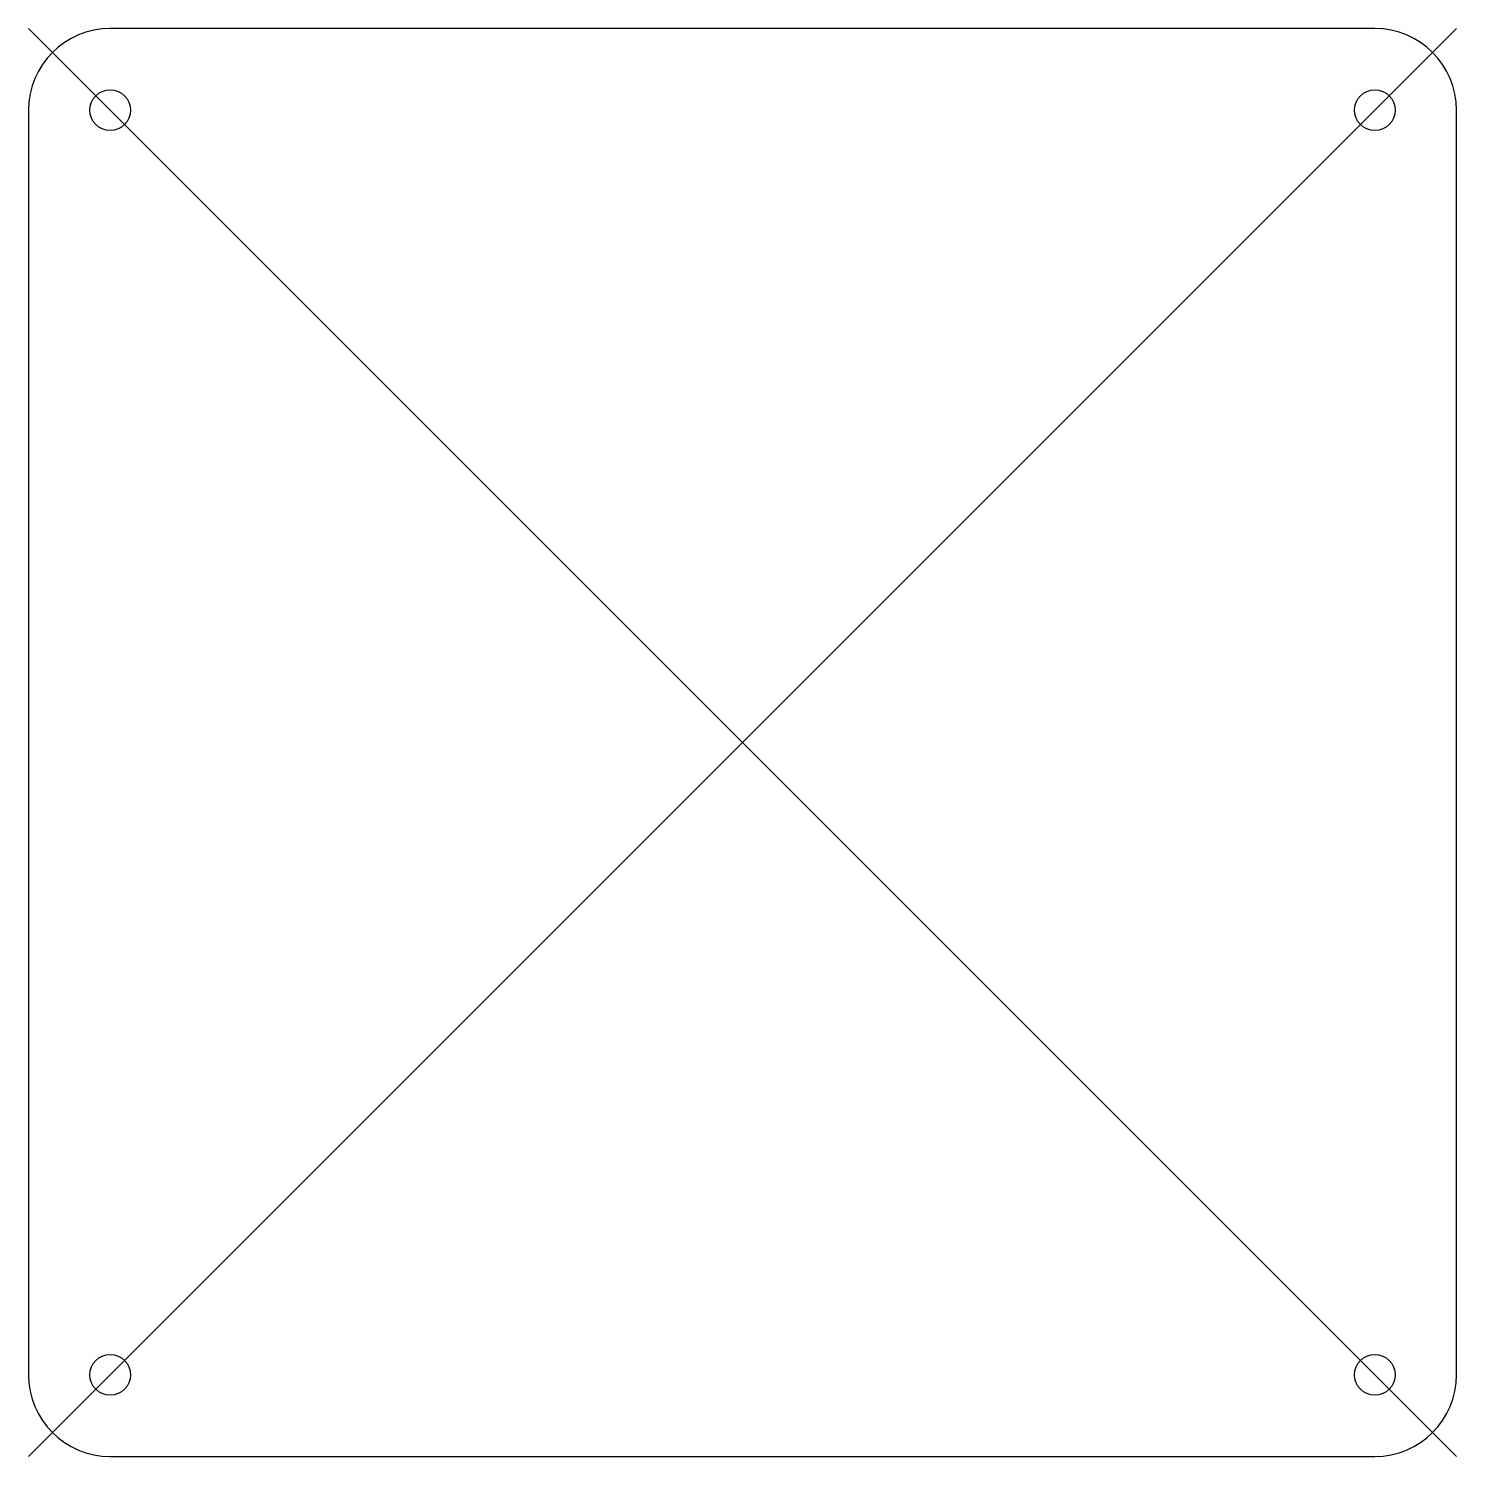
# Model space of a CAD drawing. Header units: millimetres. Extents: x -88 to 88, y -88 to 88.
import ezdxf

# ---------------------------------------------------------------- set-up
doc = ezdxf.new("R2010")
doc.units = ezdxf.units.MM
doc.header["$MEASUREMENT"] = 0
doc.layers.add('Shell v3_Sketch1', color=7, linetype='Continuous')

msp = doc.modelspace()

# ---------------------------------------------------------------- linework, layer by layer
at = {"layer": 'Shell v3_Sketch1'}
for p, q in [((-87.5, 87.5), (87.5, -87.5)), ((87.5, 87.5), (-87.5, -87.5)), ((77.5, 87.5), (-77.5, 87.5)), ((-87.5, 77.5), (-87.5, -77.5)), ((87.5, -77.5), (87.5, 77.5)), ((-77.5, -87.5), (77.5, -87.5))]:
    msp.add_line(p, q, dxfattribs=at)
for centre in [(-77.5, 77.5), (77.5, 77.5), (-77.5, -77.5), (77.5, -77.5)]:
    msp.add_circle(centre, 2.5, dxfattribs=at)
for centre, start, end in [((-77.5, 77.5), 90, 180), ((77.5, 77.5), 0, 90), ((-77.5, -77.5), 180, 270), ((77.5, -77.5), 270, 0)]:
    msp.add_arc(centre, 10, start, end, dxfattribs=at)
msp.add_point((0, 0), dxfattribs=at)
msp.add_point((0, 0), dxfattribs=at)

doc.saveas('drawing.dxf')
